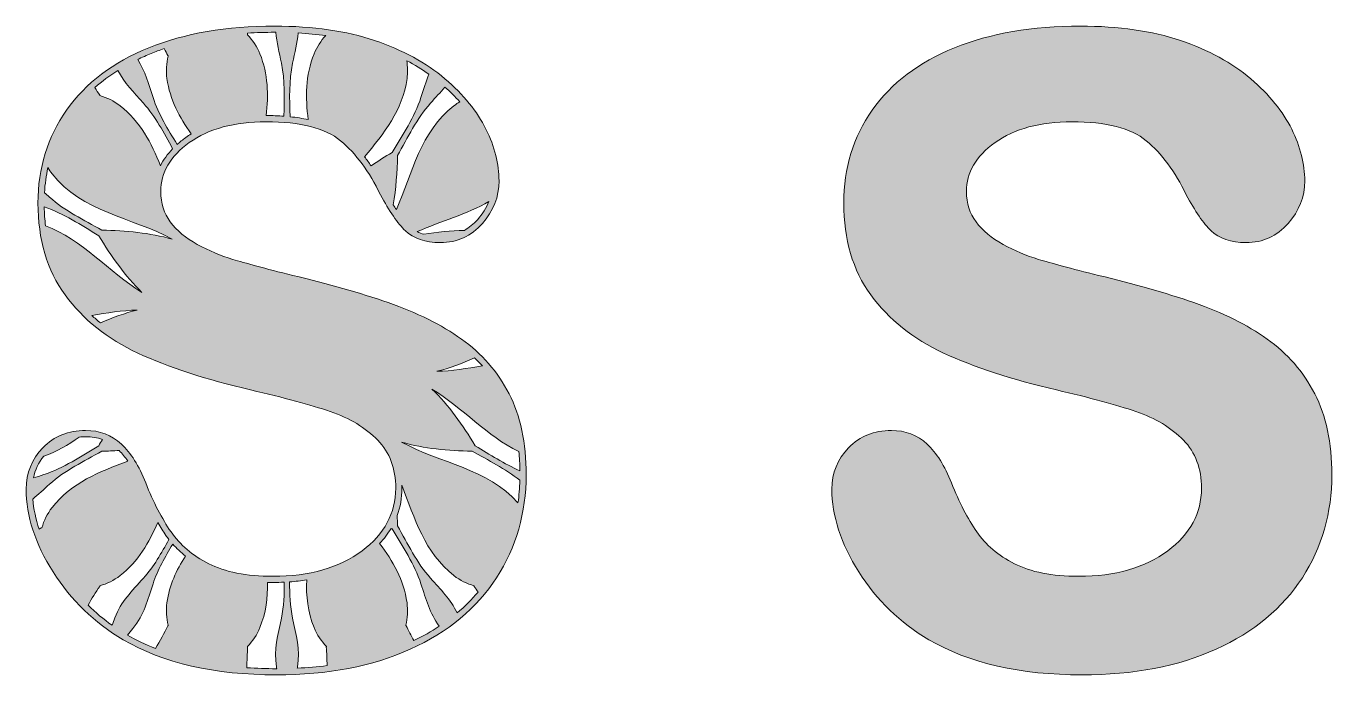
# Model space of a CAD drawing. Extents: x -864 to 2539, y -2536 to -44.
# Drawn here: x 1649 to 2491, y -2019 to -1601 of the extents above; entities that cross this region are included whole.
import ezdxf

# ---------------------------------------------------------------- set-up
doc = ezdxf.new("R2010")
doc.units = 0
doc.header["$MEASUREMENT"] = 0
doc.layers.add('Layer 1', color=7, linetype='Continuous', lineweight=0)

msp = doc.modelspace()

# ---------------------------------------------------------------- hatches: boundary and pattern name
at = {"layer": 'Layer 1', "true_color": 0x04878f, "transparency": 33554687}
h = msp.add_hatch(color=136, dxfattribs=at)
h.dxf.hatch_style = 2
edge = h.paths.add_edge_path()
edge.add_spline(control_points=[(1938.51, -1871.44), (1930.52, -1858.22), (1921.44, -1845.31), (1910.59, -1834.85), (1930.28, -1846.87), (1946.05, -1865.4), (1966.61, -1875.16), (1967.02, -1879.16), (1967.26, -1883.31), (1967.33, -1887.59), (1957.19, -1883.23), (1948.03, -1877.11), (1938.51, -1871.44)], knot_values=[0, 0, 0, 0, 1, 1, 1, 2, 2, 2, 3, 3, 3, 4, 4, 4, 4], degree=3, periodic=0)
edge = h.paths.add_edge_path()
edge.add_spline(control_points=[(1909.7, -1957.02), (1900.68, -1946.92), (1894.91, -1934.84), (1888.35, -1923.12), (1888.3, -1920.95), (1888.23, -1918.77), (1888.14, -1916.6), (1890.17, -1911.06), (1891.21, -1905.16), (1891.21, -1898.91), (1891.21, -1898.25), (1891.19, -1897.61), (1891.17, -1896.97), (1899.44, -1918.32), (1905.8, -1940.59), (1924.77, -1955.31), (1928.7, -1958.37), (1933.12, -1960.55), (1937.69, -1961.87), (1937.75, -1961.99), (1937.8, -1962.11), (1937.88, -1962.23), (1938.67, -1963.45), (1939.49, -1964.7), (1940.32, -1965.99), (1936.25, -1970.76), (1931.73, -1975.23), (1926.77, -1979.39), (1922.66, -1970.59), (1916.25, -1964.36), (1909.7, -1957.02)], knot_values=[0, 0, 0, 0, 1, 1, 1, 2, 2, 2, 3, 3, 3, 4, 4, 4, 5, 5, 5, 6, 6, 6, 7, 7, 7, 8, 8, 8, 9, 9, 9, 10, 10, 10, 10], degree=3, periodic=0)
edge = h.paths.add_edge_path()
edge.add_spline(control_points=[(1720.35, -1783.88), (1712.35, -1785.87), (1704.43, -1788.77), (1696.67, -1792.21), (1694.73, -1790.65), (1692.85, -1789.04), (1691.03, -1787.37), (1700.77, -1785.74), (1710.55, -1784.12), (1720.35, -1783.88)], knot_values=[0, 0, 0, 0, 1, 1, 1, 2, 2, 2, 3, 3, 3, 3], degree=3, periodic=0)
edge = h.paths.add_edge_path()
edge.add_spline(control_points=[(1660.34, -1717.3), (1673.09, -1721.57), (1684.04, -1729.06), (1695.49, -1735.89), (1703.49, -1749.11), (1712.57, -1762.02), (1723.42, -1772.48), (1701.79, -1759.27), (1684.9, -1738.22), (1661.18, -1729.55), (1660.7, -1725.59), (1660.42, -1721.51), (1660.34, -1717.3)], knot_values=[0, 0, 0, 0, 1, 1, 1, 2, 2, 2, 3, 3, 3, 4, 4, 4, 4], degree=3, periodic=0)
edge = h.paths.add_edge_path()
edge.add_spline(control_points=[(1665.36, -1695.9), (1684.64, -1720.73), (1716.85, -1723.96), (1743.01, -1738.16), (1728.59, -1734.03), (1712.93, -1732.64), (1697.55, -1732.32), (1685.83, -1725.76), (1673.75, -1719.99), (1663.65, -1710.96), (1662.58, -1710.01), (1661.54, -1709.07), (1660.51, -1708.13), (1660.84, -1702.6), (1661.57, -1697.21), (1662.71, -1691.99), (1663.5, -1693.33), (1664.38, -1694.64), (1665.36, -1695.9)], knot_values=[0, 0, 0, 0, 1, 1, 1, 2, 2, 2, 3, 3, 3, 4, 4, 4, 5, 5, 5, 6, 6, 6, 6], degree=3, periodic=0)
edge = h.paths.add_edge_path()
edge.add_spline(control_points=[(1943.09, -1819.94), (1933.31, -1821.58), (1923.5, -1823.2), (1913.66, -1823.44), (1921.92, -1821.39), (1930.1, -1818.37), (1938.1, -1814.78), (1939.83, -1816.44), (1941.49, -1818.16), (1943.09, -1819.94)], knot_values=[0, 0, 0, 0, 1, 1, 1, 2, 2, 2, 3, 3, 3, 3], degree=3, periodic=0)
edge = h.paths.add_edge_path()
edge.add_spline(control_points=[(1724.3, -1650.31), (1732.2, -1659.14), (1737.6, -1669.49), (1743.22, -1679.78), (1739.9, -1683.23), (1737.28, -1686.89), (1735.37, -1690.76), (1729.5, -1676.1), (1722.41, -1662.24), (1709.24, -1652.02), (1705.31, -1648.96), (1700.89, -1646.78), (1696.32, -1645.45), (1696.26, -1645.34), (1696.21, -1645.22), (1696.13, -1645.1), (1695.13, -1643.56), (1694.08, -1641.97), (1693.03, -1640.32), (1697.54, -1636.3), (1702.49, -1632.6), (1707.86, -1629.22), (1711.98, -1637.36), (1718.08, -1643.33), (1724.3, -1650.31)], knot_values=[0, 0, 0, 0, 1, 1, 1, 2, 2, 2, 3, 3, 3, 4, 4, 4, 5, 5, 5, 6, 6, 6, 7, 7, 7, 8, 8, 8, 8], degree=3, periodic=0)
edge = h.paths.add_edge_path()
edge.add_spline(control_points=[(1740.12, -1619.69), (1740.17, -1619.83), (1740.27, -1619.88), (1740.35, -1619.99), (1739.19, -1624.63), (1738.87, -1629.56), (1739.55, -1634.52), (1741.44, -1648.25), (1747.62, -1659.6), (1755.27, -1670.17), (1754.04, -1670.93), (1752.83, -1671.72), (1751.67, -1672.55), (1749.66, -1673.98), (1747.82, -1675.47), (1746.11, -1677.01), (1740.16, -1667.27), (1734.16, -1657.65), (1730.54, -1646.7), (1727.64, -1637.91), (1725.53, -1629.72), (1720.65, -1622.16), (1723.47, -1620.8), (1726.37, -1619.51), (1729.36, -1618.3), (1732.12, -1617.19), (1734.93, -1616.15), (1737.82, -1615.17), (1738.61, -1616.71), (1739.38, -1618.23), (1740.12, -1619.69)], knot_values=[0, 0, 0, 0, 1, 1, 1, 2, 2, 2, 3, 3, 3, 4, 4, 4, 5, 5, 5, 6, 6, 6, 7, 7, 7, 8, 8, 8, 9, 9, 9, 10, 10, 10, 10], degree=3, periodic=0)
edge = h.paths.add_edge_path()
edge.add_spline(control_points=[(1813.41, -1624.51), (1815.77, -1635.86), (1815.35, -1647.29), (1815.07, -1658.77), (1811.42, -1658.5), (1807.61, -1658.36), (1803.6, -1658.36), (1805.07, -1644.99), (1804.89, -1631.68), (1799.5, -1618.46), (1797.62, -1613.81), (1794.86, -1609.71), (1791.55, -1606.26), (1791.56, -1606.13), (1791.61, -1606.04), (1791.61, -1605.91), (1791.6, -1605.66), (1791.59, -1605.41), (1791.57, -1605.17), (1797.26, -1604.81), (1803.08, -1604.63), (1809.04, -1604.63), (1809.3, -1604.63), (1809.54, -1604.64), (1809.79, -1604.64), (1810.32, -1611.24), (1811.97, -1617.61), (1813.41, -1624.51)], knot_values=[0, 0, 0, 0, 1, 1, 1, 2, 2, 2, 3, 3, 3, 4, 4, 4, 5, 5, 5, 6, 6, 6, 7, 7, 7, 8, 8, 8, 9, 9, 9, 9], degree=3, periodic=0)
edge = h.paths.add_edge_path()
edge.add_spline(control_points=[(1834.5, -1618.46), (1828.76, -1632.56), (1828.93, -1646.74), (1830.72, -1661.01), (1827.07, -1660.19), (1823.14, -1659.56), (1818.95, -1659.12), (1818.66, -1647.52), (1818.21, -1635.98), (1820.6, -1624.51), (1822, -1617.75), (1823.63, -1611.51), (1824.18, -1605.06), (1830.35, -1605.4), (1836.3, -1605.97), (1842.01, -1606.76), (1838.9, -1610.1), (1836.3, -1614.02), (1834.5, -1618.46)], knot_values=[0, 0, 0, 0, 1, 1, 1, 2, 2, 2, 3, 3, 3, 4, 4, 4, 5, 5, 5, 6, 6, 6, 6], degree=3, periodic=0)
edge = h.paths.add_edge_path()
edge.add_spline(control_points=[(1924.77, -1652.02), (1903.2, -1668.76), (1897.93, -1695.27), (1887.61, -1719.09), (1886.95, -1718.08), (1886.28, -1717.03), (1885.61, -1715.93), (1887.4, -1705.55), (1888.13, -1694.81), (1888.35, -1684.21), (1894.91, -1672.49), (1900.68, -1660.41), (1909.7, -1650.31), (1912.9, -1646.73), (1916.06, -1643.41), (1918.94, -1639.94), (1922.42, -1643.06), (1925.61, -1646.24), (1928.49, -1649.48), (1927.21, -1650.24), (1925.96, -1651.08), (1924.77, -1652.02)], knot_values=[0, 0, 0, 0, 1, 1, 1, 2, 2, 2, 3, 3, 3, 4, 4, 4, 5, 5, 5, 6, 6, 6, 7, 7, 7, 7], degree=3, periodic=0)
edge = h.paths.add_edge_path()
edge.add_spline(control_points=[(1931.49, -1732.47), (1922.72, -1732.79), (1913.92, -1733.52), (1905.36, -1734.95), (1903.81, -1734.51), (1902.38, -1733.95), (1901.06, -1733.28), (1916.43, -1726.56), (1932.97, -1722.02), (1947.3, -1713.88), (1945.67, -1717.94), (1943.27, -1721.78), (1940.09, -1725.38), (1937.46, -1728.36), (1934.6, -1730.71), (1931.49, -1732.47)], knot_values=[0, 0, 0, 0, 1, 1, 1, 2, 2, 2, 3, 3, 3, 4, 4, 4, 5, 5, 5, 5], degree=3, periodic=0)
edge = h.paths.add_edge_path()
edge.add_spline(control_points=[(1908.56, -1631.64), (1906.64, -1636.44), (1905.2, -1641.46), (1903.47, -1646.7), (1899.22, -1659.57), (1891.66, -1670.61), (1884.78, -1682.15), (1880.21, -1684.91), (1875.69, -1687.81), (1871.29, -1690.86), (1869.91, -1688.83), (1868.5, -1686.87), (1867.04, -1685.01), (1879.49, -1669.93), (1891.66, -1654.83), (1894.46, -1634.52), (1894.99, -1630.61), (1894.9, -1626.73), (1894.28, -1622.99), (1899.39, -1625.65), (1904.15, -1628.53), (1908.56, -1631.64)], knot_values=[0, 0, 0, 0, 1, 1, 1, 2, 2, 2, 3, 3, 3, 4, 4, 4, 5, 5, 5, 6, 6, 6, 7, 7, 7, 7], degree=3, periodic=0)
edge = h.paths.add_edge_path()
edge.add_spline(control_points=[(1893.89, -1987.63), (1893.83, -1987.5), (1893.74, -1987.45), (1893.66, -1987.34), (1894.82, -1982.7), (1895.13, -1977.77), (1894.46, -1972.81), (1892.41, -1957.94), (1885.34, -1945.87), (1876.81, -1934.55), (1879.72, -1931.48), (1882.19, -1928.23), (1884.21, -1924.83), (1884.4, -1924.94), (1884.59, -1925.06), (1884.78, -1925.17), (1891.66, -1936.72), (1899.22, -1947.75), (1903.47, -1960.62), (1906.72, -1970.5), (1908.98, -1979.62), (1915.29, -1987.94), (1910.19, -1991.32), (1904.73, -1994.42), (1898.93, -1997.26), (1897.09, -1993.99), (1895.44, -1990.68), (1893.89, -1987.63)], knot_values=[0, 0, 0, 0, 1, 1, 1, 2, 2, 2, 3, 3, 3, 4, 4, 4, 5, 5, 5, 6, 6, 6, 7, 7, 7, 8, 8, 8, 9, 9, 9, 9], degree=3, periodic=0)
edge = h.paths.add_edge_path()
edge.add_spline(control_points=[(1820.6, -1982.82), (1818.97, -1975.02), (1818.67, -1967.18), (1818.73, -1959.32), (1822.5, -1959.03), (1826.17, -1958.61), (1829.71, -1958.01), (1829.28, -1968.34), (1830.33, -1978.63), (1834.5, -1988.86), (1836.39, -1993.52), (1839.15, -1997.61), (1842.46, -2001.06), (1842.45, -2001.19), (1842.39, -2001.29), (1842.39, -2001.42), (1842.6, -2005.16), (1842.85, -2009.23), (1842.85, -2013.35), (1836.63, -2014.15), (1830.22, -2014.71), (1823.62, -2015.03), (1823.67, -2014.74), (1823.73, -2014.45), (1823.78, -2014.16), (1825.64, -2003.04), (1822.84, -1993.58), (1820.6, -1982.82)], knot_values=[0, 0, 0, 0, 1, 1, 1, 2, 2, 2, 3, 3, 3, 4, 4, 4, 5, 5, 5, 6, 6, 6, 7, 7, 7, 8, 8, 8, 9, 9, 9, 9], degree=3, periodic=0)
edge = h.paths.add_edge_path()
edge.add_spline(control_points=[(1791.55, -2001.06), (1794.86, -1997.61), (1797.62, -1993.52), (1799.5, -1988.86), (1803.45, -1979.18), (1804.6, -1969.45), (1804.35, -1959.69), (1805.54, -1959.71), (1806.74, -1959.73), (1807.96, -1959.73), (1810.45, -1959.73), (1812.88, -1959.65), (1815.28, -1959.53), (1815.34, -1967.32), (1815.02, -1975.09), (1813.41, -1982.82), (1811.17, -1993.58), (1808.37, -2003.04), (1810.23, -2014.16), (1810.3, -2014.56), (1810.37, -2014.96), (1810.44, -2015.37), (1810.34, -2015.37), (1810.24, -2015.37), (1810.14, -2015.37), (1803.63, -2015.37), (1797.31, -2015.14), (1791.16, -2014.73), (1791.1, -2010.14), (1791.39, -2005.58), (1791.61, -2001.42), (1791.61, -2001.29), (1791.56, -2001.19), (1791.55, -2001.06)], knot_values=[0, 0, 0, 0, 1, 1, 1, 2, 2, 2, 3, 3, 3, 4, 4, 4, 5, 5, 5, 6, 6, 6, 7, 7, 7, 8, 8, 8, 9, 9, 9, 10, 10, 10, 11, 11, 11, 11], degree=3, periodic=0)
edge = h.paths.add_edge_path()
edge.add_spline(control_points=[(1717.62, -1989.34), (1724.78, -1980.64), (1727.1, -1971.06), (1730.54, -1960.62), (1733.58, -1951.41), (1738.32, -1943.14), (1743.29, -1934.95), (1745.73, -1937.71), (1748.45, -1940.29), (1751.46, -1942.7), (1745.62, -1951.71), (1741.12, -1961.44), (1739.55, -1972.81), (1738.87, -1977.77), (1739.19, -1982.7), (1740.35, -1987.34), (1740.27, -1987.45), (1740.17, -1987.5), (1740.12, -1987.63), (1737.77, -1992.26), (1735.19, -1997.49), (1732.04, -2002.28), (1725.66, -1999.76), (1719.63, -1996.88), (1713.97, -1993.64), (1715.2, -1992.22), (1716.43, -1990.79), (1717.62, -1989.34)], knot_values=[0, 0, 0, 0, 1, 1, 1, 2, 2, 2, 3, 3, 3, 4, 4, 4, 5, 5, 5, 6, 6, 6, 7, 7, 7, 8, 8, 8, 9, 9, 9, 9], degree=3, periodic=0)
edge = h.paths.add_edge_path()
edge.add_spline(control_points=[(1696.13, -1962.23), (1696.21, -1962.11), (1696.26, -1961.99), (1696.32, -1961.87), (1700.89, -1960.55), (1705.31, -1958.37), (1709.24, -1955.31), (1721.1, -1946.1), (1728.03, -1933.95), (1733.58, -1920.91), (1735.31, -1923.9), (1737.07, -1926.72), (1738.86, -1929.32), (1739.49, -1930.22), (1740.14, -1931.1), (1740.81, -1931.96), (1736, -1940.77), (1731.07, -1949.45), (1724.3, -1957.02), (1717, -1965.21), (1709.84, -1972.01), (1705.89, -1982.57), (1705.29, -1984.16), (1704.73, -1985.76), (1704.17, -1987.37), (1698.62, -1983.45), (1693.42, -1979.14), (1688.59, -1974.43), (1690.95, -1970.09), (1693.69, -1965.98), (1696.13, -1962.23)], knot_values=[0, 0, 0, 0, 1, 1, 1, 2, 2, 2, 3, 3, 3, 4, 4, 4, 5, 5, 5, 6, 6, 6, 7, 7, 7, 8, 8, 8, 9, 9, 9, 10, 10, 10, 10], degree=3, periodic=0)
edge = h.paths.add_edge_path()
edge.add_spline(control_points=[(1663.65, -1896.36), (1673.75, -1887.33), (1685.83, -1881.57), (1697.55, -1875), (1701.26, -1874.93), (1704.99, -1874.79), (1708.72, -1874.56), (1710.65, -1876.52), (1712.48, -1878.81), (1714.23, -1881.41), (1695.95, -1888.25), (1677.91, -1895.26), (1665.36, -1911.42), (1662.3, -1915.36), (1660.12, -1919.78), (1658.8, -1924.35), (1658.68, -1924.4), (1658.56, -1924.46), (1658.44, -1924.54), (1658, -1924.82), (1657.55, -1925.12), (1657.1, -1925.41), (1654.89, -1918.81), (1653.49, -1912.29), (1652.93, -1905.88), (1656.53, -1902.92), (1659.95, -1899.66), (1663.65, -1896.36)], knot_values=[0, 0, 0, 0, 1, 1, 1, 2, 2, 2, 3, 3, 3, 4, 4, 4, 5, 5, 5, 6, 6, 6, 7, 7, 7, 8, 8, 8, 9, 9, 9, 9], degree=3, periodic=0)
edge = h.paths.add_edge_path()
edge.add_spline(control_points=[(1682.92, -1865.83), (1684.26, -1865.69), (1685.63, -1865.62), (1687.04, -1865.62), (1691.01, -1865.62), (1694.63, -1866.23), (1697.95, -1867.44), (1697.12, -1868.77), (1696.3, -1870.1), (1695.49, -1871.44), (1683.95, -1878.32), (1672.92, -1885.88), (1660.04, -1890.13), (1657.77, -1890.88), (1655.54, -1891.57), (1653.35, -1892.28), (1654.4, -1887.1), (1656.62, -1882.39), (1660, -1878.19), (1668.32, -1875.32), (1675.8, -1870.92), (1682.92, -1865.83)], knot_values=[0, 0, 0, 0, 1, 1, 1, 2, 2, 2, 3, 3, 3, 4, 4, 4, 5, 5, 5, 6, 6, 6, 7, 7, 7, 7], degree=3, periodic=0)
edge = h.paths.add_edge_path()
edge.add_spline(control_points=[(1966.08, -1908.34), (1946.6, -1886.31), (1916.03, -1882.76), (1891, -1869.17), (1905.42, -1873.29), (1921.08, -1874.69), (1936.46, -1875), (1947.02, -1880.92), (1957.86, -1886.19), (1967.3, -1893.78), (1967.16, -1898.73), (1966.76, -1903.59), (1966.08, -1908.34)], knot_values=[0, 0, 0, 0, 1, 1, 1, 2, 2, 2, 3, 3, 3, 4, 4, 4, 4], degree=3, periodic=0)
edge = h.paths.add_edge_path()
edge.add_spline(control_points=[(1960.33, -1837.95), (1953.01, -1823.77), (1942.68, -1811.89), (1929.61, -1802.63), (1916.68, -1793.44), (1900.77, -1785.53), (1882.33, -1779.11), (1864.04, -1772.75), (1843.31, -1766.84), (1820.76, -1761.56), (1802.82, -1757.03), (1789.79, -1753.54), (1781.99, -1751.18), (1774.32, -1748.87), (1766.62, -1745.61), (1759.12, -1741.5), (1751.74, -1737.46), (1745.89, -1732.58), (1741.71, -1727), (1737.61, -1721.55), (1735.54, -1714.96), (1735.54, -1707.41), (1735.54, -1695.03), (1741.57, -1684.69), (1753.98, -1675.8), (1766.45, -1666.88), (1783.12, -1662.36), (1803.57, -1662.36), (1825.6, -1662.36), (1841.74, -1666.48), (1851.54, -1674.62), (1861.48, -1682.87), (1870.15, -1694.57), (1877.31, -1709.45), (1883.04, -1720.16), (1888.46, -1728.01), (1893.43, -1732.79), (1898.61, -1737.79), (1906.22, -1740.33), (1916.02, -1740.33), (1926.79, -1740.33), (1935.9, -1736.19), (1943.09, -1728.02), (1950.23, -1719.93), (1953.85, -1710.7), (1953.85, -1700.57), (1953.85, -1689.74), (1951.03, -1678.49), (1945.44, -1667.13), (1939.86, -1655.81), (1930.96, -1644.88), (1918.96, -1634.62), (1906.97, -1624.39), (1891.7, -1616.07), (1873.56, -1609.9), (1855.48, -1603.75), (1833.77, -1600.63), (1809.04, -1600.63), (1778.11, -1600.63), (1750.79, -1605.33), (1727.86, -1614.59), (1704.81, -1623.91), (1686.94, -1637.44), (1674.73, -1654.83), (1662.51, -1672.24), (1656.3, -1692.42), (1656.3, -1714.8), (1656.3, -1738.29), (1662.19, -1758.24), (1673.79, -1774.11), (1685.33, -1789.91), (1701.15, -1802.55), (1720.79, -1811.68), (1740.27, -1820.73), (1764.73, -1828.74), (1793.55, -1835.48), (1814.92, -1840.37), (1832.2, -1845.04), (1844.93, -1849.38), (1857.42, -1853.63), (1867.73, -1859.86), (1875.59, -1867.9), (1883.29, -1875.77), (1887.21, -1886.21), (1887.21, -1898.91), (1887.21, -1914.95), (1879.88, -1928.54), (1865.44, -1939.31), (1850.81, -1950.21), (1831.48, -1955.73), (1807.96, -1955.73), (1790.84, -1955.73), (1776.89, -1953), (1766.47, -1947.61), (1756.04, -1942.23), (1747.86, -1935.31), (1742.16, -1927.05), (1736.33, -1918.64), (1730.84, -1908), (1725.82, -1895.45), (1721.54, -1884.46), (1716.26, -1876.02), (1710.14, -1870.36), (1703.85, -1864.56), (1696.07, -1861.62), (1687.04, -1861.62), (1675.95, -1861.62), (1666.68, -1865.37), (1659.48, -1872.76), (1652.29, -1880.14), (1648.65, -1889.12), (1648.65, -1899.46), (1648.65, -1916.73), (1654.51, -1934.72), (1666.05, -1952.92), (1677.56, -1971.07), (1692.76, -1985.79), (1711.2, -1996.67), (1737.09, -2011.73), (1770.39, -2019.37), (1810.14, -2019.37), (1843.29, -2019.37), (1872.38, -2013.79), (1896.59, -2002.78), (1920.92, -1991.73), (1939.66, -1976.2), (1952.3, -1956.63), (1964.95, -1937.06), (1971.35, -1914.69), (1971.35, -1890.16), (1971.35, -1869.69), (1967.65, -1852.12), (1960.33, -1837.95)], knot_values=[0, 0, 0, 0, 1, 1, 1, 2, 2, 2, 3, 3, 3, 4, 4, 4, 5, 5, 5, 6, 6, 6, 7, 7, 7, 8, 8, 8, 9, 9, 9, 10, 10, 10, 11, 11, 11, 12, 12, 12, 13, 13, 13, 14, 14, 14, 15, 15, 15, 16, 16, 16, 17, 17, 17, 18, 18, 18, 19, 19, 19, 20, 20, 20, 21, 21, 21, 22, 22, 22, 23, 23, 23, 24, 24, 24, 25, 25, 25, 26, 26, 26, 27, 27, 27, 28, 28, 28, 29, 29, 29, 30, 30, 30, 31, 31, 31, 32, 32, 32, 33, 33, 33, 34, 34, 34, 35, 35, 35, 36, 36, 36, 37, 37, 37, 38, 38, 38, 39, 39, 39, 40, 40, 40, 41, 41, 41, 42, 42, 42, 43, 43, 43, 44, 44, 44, 44], degree=3, periodic=0)
at = {"layer": 'Layer 1', "true_color": 0x005978, "transparency": 33554687}
h = msp.add_hatch(color=146, dxfattribs=at)
h.dxf.hatch_style = 2
edge = h.paths.add_edge_path()
edge.add_spline(control_points=[(2480.33, -1837.95), (2473, -1823.77), (2462.68, -1811.89), (2449.61, -1802.63), (2436.68, -1793.44), (2420.77, -1785.53), (2402.33, -1779.11), (2384.04, -1772.75), (2363.31, -1766.84), (2340.75, -1761.56), (2322.82, -1757.03), (2309.79, -1753.54), (2302, -1751.18), (2294.32, -1748.87), (2286.62, -1745.61), (2279.12, -1741.5), (2271.75, -1737.46), (2265.89, -1732.58), (2261.71, -1727), (2257.61, -1721.55), (2255.54, -1714.96), (2255.54, -1707.41), (2255.54, -1695.03), (2261.57, -1684.69), (2273.98, -1675.8), (2286.45, -1666.88), (2303.12, -1662.36), (2323.57, -1662.36), (2345.6, -1662.36), (2361.75, -1666.48), (2371.54, -1674.62), (2381.48, -1682.87), (2390.15, -1694.57), (2397.31, -1709.45), (2403.04, -1720.16), (2408.46, -1728.01), (2413.43, -1732.79), (2418.61, -1737.79), (2426.22, -1740.33), (2436.02, -1740.33), (2446.79, -1740.33), (2455.9, -1736.19), (2463.09, -1728.02), (2470.23, -1719.93), (2473.85, -1710.7), (2473.85, -1700.57), (2473.85, -1689.74), (2471.02, -1678.49), (2465.44, -1667.13), (2459.86, -1655.81), (2450.96, -1644.88), (2438.96, -1634.62), (2426.97, -1624.39), (2411.7, -1616.07), (2393.56, -1609.9), (2375.48, -1603.75), (2353.77, -1600.63), (2329.04, -1600.63), (2298.11, -1600.63), (2270.79, -1605.33), (2247.86, -1614.59), (2224.81, -1623.91), (2206.94, -1637.44), (2194.73, -1654.83), (2182.5, -1672.24), (2176.3, -1692.42), (2176.3, -1714.8), (2176.3, -1738.29), (2182.19, -1758.24), (2193.79, -1774.11), (2205.33, -1789.91), (2221.15, -1802.55), (2240.79, -1811.68), (2260.27, -1820.73), (2284.73, -1828.74), (2313.55, -1835.48), (2334.92, -1840.37), (2352.2, -1845.04), (2364.93, -1849.38), (2377.42, -1853.63), (2387.73, -1859.86), (2395.59, -1867.9), (2403.29, -1875.77), (2407.21, -1886.21), (2407.21, -1898.91), (2407.21, -1914.95), (2399.88, -1928.54), (2385.44, -1939.31), (2370.81, -1950.21), (2351.48, -1955.73), (2327.96, -1955.73), (2310.84, -1955.73), (2296.89, -1953), (2286.47, -1947.61), (2276.04, -1942.23), (2267.86, -1935.31), (2262.16, -1927.05), (2256.33, -1918.64), (2250.84, -1908), (2245.82, -1895.45), (2241.54, -1884.46), (2236.25, -1876.02), (2230.14, -1870.36), (2223.85, -1864.56), (2216.07, -1861.62), (2207.04, -1861.62), (2195.95, -1861.62), (2186.68, -1865.37), (2179.48, -1872.76), (2172.29, -1880.14), (2168.65, -1889.12), (2168.65, -1899.46), (2168.65, -1916.73), (2174.5, -1934.72), (2186.05, -1952.92), (2197.56, -1971.07), (2212.75, -1985.79), (2231.2, -1996.67), (2257.09, -2011.73), (2290.39, -2019.37), (2330.14, -2019.37), (2363.29, -2019.37), (2392.38, -2013.79), (2416.59, -2002.78), (2440.92, -1991.73), (2459.66, -1976.2), (2472.3, -1956.63), (2484.95, -1937.06), (2491.35, -1914.69), (2491.35, -1890.16), (2491.35, -1869.69), (2487.65, -1852.12), (2480.33, -1837.95)], knot_values=[0, 0, 0, 0, 1, 1, 1, 2, 2, 2, 3, 3, 3, 4, 4, 4, 5, 5, 5, 6, 6, 6, 7, 7, 7, 8, 8, 8, 9, 9, 9, 10, 10, 10, 11, 11, 11, 12, 12, 12, 13, 13, 13, 14, 14, 14, 15, 15, 15, 16, 16, 16, 17, 17, 17, 18, 18, 18, 19, 19, 19, 20, 20, 20, 21, 21, 21, 22, 22, 22, 23, 23, 23, 24, 24, 24, 25, 25, 25, 26, 26, 26, 27, 27, 27, 28, 28, 28, 29, 29, 29, 30, 30, 30, 31, 31, 31, 32, 32, 32, 33, 33, 33, 34, 34, 34, 35, 35, 35, 36, 36, 36, 37, 37, 37, 38, 38, 38, 39, 39, 39, 40, 40, 40, 41, 41, 41, 42, 42, 42, 43, 43, 43, 44, 44, 44, 44], degree=3, periodic=0)

# ---------------------------------------------------------------- linework, layer by layer
at = {"layer": 'Layer 1'}
for points, knots in [([(1960.33, -1837.95), (1953.01, -1823.77), (1942.68, -1811.89), (1929.61, -1802.63), (1916.68, -1793.44), (1900.77, -1785.53), (1882.33, -1779.11), (1864.04, -1772.75), (1843.31, -1766.84), (1820.76, -1761.56), (1802.82, -1757.03), (1789.79, -1753.54), (1781.99, -1751.18), (1774.32, -1748.87), (1766.62, -1745.61), (1759.12, -1741.5), (1751.74, -1737.46), (1745.89, -1732.58), (1741.71, -1727), (1737.61, -1721.55), (1735.54, -1714.96), (1735.54, -1707.41), (1735.54, -1695.03), (1741.57, -1684.69), (1753.98, -1675.8), (1766.45, -1666.88), (1783.12, -1662.36), (1803.57, -1662.36), (1825.6, -1662.36), (1841.74, -1666.48), (1851.54, -1674.62), (1861.48, -1682.87), (1870.15, -1694.57), (1877.31, -1709.45), (1883.04, -1720.16), (1888.46, -1728.01), (1893.43, -1732.79), (1898.61, -1737.79), (1906.22, -1740.33), (1916.02, -1740.33), (1926.79, -1740.33), (1935.9, -1736.19), (1943.09, -1728.02), (1950.23, -1719.93), (1953.85, -1710.7), (1953.85, -1700.57), (1953.85, -1689.74), (1951.03, -1678.49), (1945.44, -1667.13), (1939.86, -1655.81), (1930.96, -1644.88), (1918.96, -1634.62), (1906.97, -1624.39), (1891.7, -1616.07), (1873.56, -1609.9), (1855.48, -1603.75), (1833.77, -1600.63), (1809.04, -1600.63), (1778.11, -1600.63), (1750.79, -1605.33), (1727.86, -1614.59), (1704.81, -1623.91), (1686.94, -1637.44), (1674.73, -1654.83), (1662.51, -1672.24), (1656.3, -1692.42), (1656.3, -1714.8), (1656.3, -1738.29), (1662.19, -1758.24), (1673.79, -1774.11), (1685.33, -1789.91), (1701.15, -1802.55), (1720.79, -1811.68), (1740.27, -1820.73), (1764.73, -1828.74), (1793.55, -1835.48), (1814.92, -1840.37), (1832.2, -1845.04), (1844.93, -1849.38), (1857.42, -1853.63), (1867.73, -1859.86), (1875.59, -1867.9), (1883.29, -1875.77), (1887.21, -1886.21), (1887.21, -1898.91), (1887.21, -1914.95), (1879.88, -1928.54), (1865.44, -1939.31), (1850.81, -1950.21), (1831.48, -1955.73), (1807.96, -1955.73), (1790.84, -1955.73), (1776.89, -1953), (1766.47, -1947.61), (1756.04, -1942.23), (1747.86, -1935.31), (1742.16, -1927.05), (1736.33, -1918.64), (1730.84, -1908), (1725.82, -1895.45), (1721.54, -1884.46), (1716.26, -1876.02), (1710.14, -1870.36), (1703.85, -1864.56), (1696.07, -1861.62), (1687.04, -1861.62), (1675.95, -1861.62), (1666.68, -1865.37), (1659.48, -1872.76), (1652.29, -1880.14), (1648.65, -1889.12), (1648.65, -1899.46), (1648.65, -1916.73), (1654.51, -1934.72), (1666.05, -1952.92), (1677.56, -1971.07), (1692.76, -1985.79), (1711.2, -1996.67), (1737.09, -2011.73), (1770.39, -2019.37), (1810.14, -2019.37), (1843.29, -2019.37), (1872.38, -2013.79), (1896.59, -2002.78), (1920.92, -1991.73), (1939.66, -1976.2), (1952.3, -1956.63), (1964.95, -1937.06), (1971.35, -1914.69), (1971.35, -1890.16), (1971.35, -1869.69), (1967.65, -1852.12), (1960.33, -1837.95)], [0, 0, 0, 0, 1, 1, 1, 2, 2, 2, 3, 3, 3, 4, 4, 4, 5, 5, 5, 6, 6, 6, 7, 7, 7, 8, 8, 8, 9, 9, 9, 10, 10, 10, 11, 11, 11, 12, 12, 12, 13, 13, 13, 14, 14, 14, 15, 15, 15, 16, 16, 16, 17, 17, 17, 18, 18, 18, 19, 19, 19, 20, 20, 20, 21, 21, 21, 22, 22, 22, 23, 23, 23, 24, 24, 24, 25, 25, 25, 26, 26, 26, 27, 27, 27, 28, 28, 28, 29, 29, 29, 30, 30, 30, 31, 31, 31, 32, 32, 32, 33, 33, 33, 34, 34, 34, 35, 35, 35, 36, 36, 36, 37, 37, 37, 38, 38, 38, 39, 39, 39, 40, 40, 40, 41, 41, 41, 42, 42, 42, 43, 43, 43, 44, 44, 44, 44]), ([(2480.33, -1837.95), (2473, -1823.77), (2462.68, -1811.89), (2449.61, -1802.63), (2436.68, -1793.44), (2420.77, -1785.53), (2402.33, -1779.11), (2384.04, -1772.75), (2363.31, -1766.84), (2340.75, -1761.56), (2322.82, -1757.03), (2309.79, -1753.54), (2302, -1751.18), (2294.32, -1748.87), (2286.62, -1745.61), (2279.12, -1741.5), (2271.75, -1737.46), (2265.89, -1732.58), (2261.71, -1727), (2257.61, -1721.55), (2255.54, -1714.96), (2255.54, -1707.41), (2255.54, -1695.03), (2261.57, -1684.69), (2273.98, -1675.8), (2286.45, -1666.88), (2303.12, -1662.36), (2323.57, -1662.36), (2345.6, -1662.36), (2361.75, -1666.48), (2371.54, -1674.62), (2381.48, -1682.87), (2390.15, -1694.57), (2397.31, -1709.45), (2403.04, -1720.16), (2408.46, -1728.01), (2413.43, -1732.79), (2418.61, -1737.79), (2426.22, -1740.33), (2436.02, -1740.33), (2446.79, -1740.33), (2455.9, -1736.19), (2463.09, -1728.02), (2470.23, -1719.93), (2473.85, -1710.7), (2473.85, -1700.57), (2473.85, -1689.74), (2471.02, -1678.49), (2465.44, -1667.13), (2459.86, -1655.81), (2450.96, -1644.88), (2438.96, -1634.62), (2426.97, -1624.39), (2411.7, -1616.07), (2393.56, -1609.9), (2375.48, -1603.75), (2353.77, -1600.63), (2329.04, -1600.63), (2298.11, -1600.63), (2270.79, -1605.33), (2247.86, -1614.59), (2224.81, -1623.91), (2206.94, -1637.44), (2194.73, -1654.83), (2182.5, -1672.24), (2176.3, -1692.42), (2176.3, -1714.8), (2176.3, -1738.29), (2182.19, -1758.24), (2193.79, -1774.11), (2205.33, -1789.91), (2221.15, -1802.55), (2240.79, -1811.68), (2260.27, -1820.73), (2284.73, -1828.74), (2313.55, -1835.48), (2334.92, -1840.37), (2352.2, -1845.04), (2364.93, -1849.38), (2377.42, -1853.63), (2387.73, -1859.86), (2395.59, -1867.9), (2403.29, -1875.77), (2407.21, -1886.21), (2407.21, -1898.91), (2407.21, -1914.95), (2399.88, -1928.54), (2385.44, -1939.31), (2370.81, -1950.21), (2351.48, -1955.73), (2327.96, -1955.73), (2310.84, -1955.73), (2296.89, -1953), (2286.47, -1947.61), (2276.04, -1942.23), (2267.86, -1935.31), (2262.16, -1927.05), (2256.33, -1918.64), (2250.84, -1908), (2245.82, -1895.45), (2241.54, -1884.46), (2236.25, -1876.02), (2230.14, -1870.36), (2223.85, -1864.56), (2216.07, -1861.62), (2207.04, -1861.62), (2195.95, -1861.62), (2186.68, -1865.37), (2179.48, -1872.76), (2172.29, -1880.14), (2168.65, -1889.12), (2168.65, -1899.46), (2168.65, -1916.73), (2174.5, -1934.72), (2186.05, -1952.92), (2197.56, -1971.07), (2212.75, -1985.79), (2231.2, -1996.67), (2257.09, -2011.73), (2290.39, -2019.37), (2330.14, -2019.37), (2363.29, -2019.37), (2392.38, -2013.79), (2416.59, -2002.78), (2440.92, -1991.73), (2459.66, -1976.2), (2472.3, -1956.63), (2484.95, -1937.06), (2491.35, -1914.69), (2491.35, -1890.16), (2491.35, -1869.69), (2487.65, -1852.12), (2480.33, -1837.95)], [0, 0, 0, 0, 1, 1, 1, 2, 2, 2, 3, 3, 3, 4, 4, 4, 5, 5, 5, 6, 6, 6, 7, 7, 7, 8, 8, 8, 9, 9, 9, 10, 10, 10, 11, 11, 11, 12, 12, 12, 13, 13, 13, 14, 14, 14, 15, 15, 15, 16, 16, 16, 17, 17, 17, 18, 18, 18, 19, 19, 19, 20, 20, 20, 21, 21, 21, 22, 22, 22, 23, 23, 23, 24, 24, 24, 25, 25, 25, 26, 26, 26, 27, 27, 27, 28, 28, 28, 29, 29, 29, 30, 30, 30, 31, 31, 31, 32, 32, 32, 33, 33, 33, 34, 34, 34, 35, 35, 35, 36, 36, 36, 37, 37, 37, 38, 38, 38, 39, 39, 39, 40, 40, 40, 41, 41, 41, 42, 42, 42, 43, 43, 43, 44, 44, 44, 44]), ([(1813.41, -1624.51), (1815.77, -1635.86), (1815.35, -1647.29), (1815.07, -1658.77), (1811.42, -1658.5), (1807.61, -1658.36), (1803.6, -1658.36), (1805.07, -1644.99), (1804.89, -1631.68), (1799.5, -1618.46), (1797.62, -1613.81), (1794.86, -1609.71), (1791.55, -1606.26), (1791.56, -1606.13), (1791.61, -1606.04), (1791.61, -1605.91), (1791.6, -1605.66), (1791.59, -1605.41), (1791.57, -1605.17), (1797.26, -1604.81), (1803.08, -1604.63), (1809.04, -1604.63), (1809.3, -1604.63), (1809.54, -1604.64), (1809.79, -1604.64), (1810.32, -1611.24), (1811.97, -1617.61), (1813.41, -1624.51)], [0, 0, 0, 0, 1, 1, 1, 2, 2, 2, 3, 3, 3, 4, 4, 4, 5, 5, 5, 6, 6, 6, 7, 7, 7, 8, 8, 8, 9, 9, 9, 9]), ([(1834.5, -1618.46), (1828.76, -1632.56), (1828.93, -1646.74), (1830.72, -1661.01), (1827.07, -1660.19), (1823.14, -1659.56), (1818.95, -1659.12), (1818.66, -1647.52), (1818.21, -1635.98), (1820.6, -1624.51), (1822, -1617.75), (1823.63, -1611.51), (1824.18, -1605.06), (1830.35, -1605.4), (1836.3, -1605.97), (1842.01, -1606.76), (1838.9, -1610.1), (1836.3, -1614.02), (1834.5, -1618.46)], [0, 0, 0, 0, 1, 1, 1, 2, 2, 2, 3, 3, 3, 4, 4, 4, 5, 5, 5, 6, 6, 6, 6]), ([(1740.12, -1619.69), (1740.17, -1619.83), (1740.27, -1619.88), (1740.35, -1619.99), (1739.19, -1624.63), (1738.87, -1629.56), (1739.55, -1634.52), (1741.44, -1648.25), (1747.62, -1659.6), (1755.27, -1670.17), (1754.04, -1670.93), (1752.83, -1671.72), (1751.67, -1672.55), (1749.66, -1673.98), (1747.82, -1675.47), (1746.11, -1677.01), (1740.16, -1667.27), (1734.16, -1657.65), (1730.54, -1646.7), (1727.64, -1637.91), (1725.53, -1629.72), (1720.65, -1622.16), (1723.47, -1620.8), (1726.37, -1619.51), (1729.36, -1618.3), (1732.12, -1617.19), (1734.93, -1616.15), (1737.82, -1615.17), (1738.61, -1616.71), (1739.38, -1618.23), (1740.12, -1619.69)], [0, 0, 0, 0, 1, 1, 1, 2, 2, 2, 3, 3, 3, 4, 4, 4, 5, 5, 5, 6, 6, 6, 7, 7, 7, 8, 8, 8, 9, 9, 9, 10, 10, 10, 10]), ([(1908.56, -1631.64), (1906.64, -1636.44), (1905.2, -1641.46), (1903.47, -1646.7), (1899.22, -1659.57), (1891.66, -1670.61), (1884.78, -1682.15), (1880.21, -1684.91), (1875.69, -1687.81), (1871.29, -1690.86), (1869.91, -1688.83), (1868.5, -1686.87), (1867.04, -1685.01), (1879.49, -1669.93), (1891.66, -1654.83), (1894.46, -1634.52), (1894.99, -1630.61), (1894.9, -1626.73), (1894.28, -1622.99), (1899.39, -1625.65), (1904.15, -1628.53), (1908.56, -1631.64)], [0, 0, 0, 0, 1, 1, 1, 2, 2, 2, 3, 3, 3, 4, 4, 4, 5, 5, 5, 6, 6, 6, 7, 7, 7, 7]), ([(1724.3, -1650.31), (1732.2, -1659.14), (1737.6, -1669.49), (1743.22, -1679.78), (1739.9, -1683.23), (1737.28, -1686.89), (1735.37, -1690.76), (1729.5, -1676.1), (1722.41, -1662.24), (1709.24, -1652.02), (1705.31, -1648.96), (1700.89, -1646.78), (1696.32, -1645.45), (1696.26, -1645.34), (1696.21, -1645.22), (1696.13, -1645.1), (1695.13, -1643.56), (1694.08, -1641.97), (1693.03, -1640.32), (1697.54, -1636.3), (1702.49, -1632.6), (1707.86, -1629.22), (1711.98, -1637.36), (1718.08, -1643.33), (1724.3, -1650.31)], [0, 0, 0, 0, 1, 1, 1, 2, 2, 2, 3, 3, 3, 4, 4, 4, 5, 5, 5, 6, 6, 6, 7, 7, 7, 8, 8, 8, 8]), ([(1924.77, -1652.02), (1903.2, -1668.76), (1897.93, -1695.27), (1887.61, -1719.09), (1886.95, -1718.08), (1886.28, -1717.03), (1885.61, -1715.93), (1887.4, -1705.55), (1888.13, -1694.81), (1888.35, -1684.21), (1894.91, -1672.49), (1900.68, -1660.41), (1909.7, -1650.31), (1912.9, -1646.73), (1916.06, -1643.41), (1918.94, -1639.94), (1922.42, -1643.06), (1925.61, -1646.24), (1928.49, -1649.48), (1927.21, -1650.24), (1925.96, -1651.08), (1924.77, -1652.02)], [0, 0, 0, 0, 1, 1, 1, 2, 2, 2, 3, 3, 3, 4, 4, 4, 5, 5, 5, 6, 6, 6, 7, 7, 7, 7]), ([(1665.36, -1695.9), (1684.64, -1720.73), (1716.85, -1723.96), (1743.01, -1738.16), (1728.59, -1734.03), (1712.93, -1732.64), (1697.55, -1732.32), (1685.83, -1725.76), (1673.75, -1719.99), (1663.65, -1710.96), (1662.58, -1710.01), (1661.54, -1709.07), (1660.51, -1708.13), (1660.84, -1702.6), (1661.57, -1697.21), (1662.71, -1691.99), (1663.5, -1693.33), (1664.38, -1694.64), (1665.36, -1695.9)], [0, 0, 0, 0, 1, 1, 1, 2, 2, 2, 3, 3, 3, 4, 4, 4, 5, 5, 5, 6, 6, 6, 6]), ([(1660.34, -1717.3), (1673.09, -1721.57), (1684.04, -1729.06), (1695.49, -1735.89), (1703.49, -1749.11), (1712.57, -1762.02), (1723.42, -1772.48), (1701.79, -1759.27), (1684.9, -1738.22), (1661.18, -1729.55), (1660.7, -1725.59), (1660.42, -1721.51), (1660.34, -1717.3)], [0, 0, 0, 0, 1, 1, 1, 2, 2, 2, 3, 3, 3, 4, 4, 4, 4]), ([(1931.49, -1732.47), (1922.72, -1732.79), (1913.92, -1733.52), (1905.36, -1734.95), (1903.81, -1734.51), (1902.38, -1733.95), (1901.06, -1733.28), (1916.43, -1726.56), (1932.97, -1722.02), (1947.3, -1713.88), (1945.67, -1717.94), (1943.27, -1721.78), (1940.09, -1725.38), (1937.46, -1728.36), (1934.6, -1730.71), (1931.49, -1732.47)], [0, 0, 0, 0, 1, 1, 1, 2, 2, 2, 3, 3, 3, 4, 4, 4, 5, 5, 5, 5]), ([(1720.35, -1783.88), (1712.35, -1785.87), (1704.43, -1788.77), (1696.67, -1792.21), (1694.73, -1790.65), (1692.85, -1789.04), (1691.03, -1787.37), (1700.77, -1785.74), (1710.55, -1784.12), (1720.35, -1783.88)], [0, 0, 0, 0, 1, 1, 1, 2, 2, 2, 3, 3, 3, 3]), ([(1943.09, -1819.94), (1933.31, -1821.58), (1923.5, -1823.2), (1913.66, -1823.44), (1921.92, -1821.39), (1930.1, -1818.37), (1938.1, -1814.78), (1939.83, -1816.44), (1941.49, -1818.16), (1943.09, -1819.94)], [0, 0, 0, 0, 1, 1, 1, 2, 2, 2, 3, 3, 3, 3]), ([(1938.51, -1871.44), (1930.52, -1858.22), (1921.44, -1845.31), (1910.59, -1834.85), (1930.28, -1846.87), (1946.05, -1865.4), (1966.61, -1875.16), (1967.02, -1879.16), (1967.26, -1883.31), (1967.33, -1887.59), (1957.19, -1883.23), (1948.03, -1877.11), (1938.51, -1871.44)], [0, 0, 0, 0, 1, 1, 1, 2, 2, 2, 3, 3, 3, 4, 4, 4, 4]), ([(1682.92, -1865.83), (1684.26, -1865.69), (1685.63, -1865.62), (1687.04, -1865.62), (1691.01, -1865.62), (1694.63, -1866.23), (1697.95, -1867.44), (1697.12, -1868.77), (1696.3, -1870.1), (1695.49, -1871.44), (1683.95, -1878.32), (1672.92, -1885.88), (1660.04, -1890.13), (1657.77, -1890.88), (1655.54, -1891.57), (1653.35, -1892.28), (1654.4, -1887.1), (1656.62, -1882.39), (1660, -1878.19), (1668.32, -1875.32), (1675.8, -1870.92), (1682.92, -1865.83)], [0, 0, 0, 0, 1, 1, 1, 2, 2, 2, 3, 3, 3, 4, 4, 4, 5, 5, 5, 6, 6, 6, 7, 7, 7, 7]), ([(1966.08, -1908.34), (1946.6, -1886.31), (1916.03, -1882.76), (1891, -1869.17), (1905.42, -1873.29), (1921.08, -1874.69), (1936.46, -1875), (1947.02, -1880.92), (1957.86, -1886.19), (1967.3, -1893.78), (1967.16, -1898.73), (1966.76, -1903.59), (1966.08, -1908.34)], [0, 0, 0, 0, 1, 1, 1, 2, 2, 2, 3, 3, 3, 4, 4, 4, 4]), ([(1663.65, -1896.36), (1673.75, -1887.33), (1685.83, -1881.57), (1697.55, -1875), (1701.26, -1874.93), (1704.99, -1874.79), (1708.72, -1874.56), (1710.65, -1876.52), (1712.48, -1878.81), (1714.23, -1881.41), (1695.95, -1888.25), (1677.91, -1895.26), (1665.36, -1911.42), (1662.3, -1915.36), (1660.12, -1919.78), (1658.8, -1924.35), (1658.68, -1924.4), (1658.56, -1924.46), (1658.44, -1924.54), (1658, -1924.82), (1657.55, -1925.12), (1657.1, -1925.41), (1654.89, -1918.81), (1653.49, -1912.29), (1652.93, -1905.88), (1656.53, -1902.92), (1659.95, -1899.66), (1663.65, -1896.36)], [0, 0, 0, 0, 1, 1, 1, 2, 2, 2, 3, 3, 3, 4, 4, 4, 5, 5, 5, 6, 6, 6, 7, 7, 7, 8, 8, 8, 9, 9, 9, 9]), ([(1909.7, -1957.02), (1900.68, -1946.92), (1894.91, -1934.84), (1888.35, -1923.12), (1888.3, -1920.95), (1888.23, -1918.77), (1888.14, -1916.6), (1890.17, -1911.06), (1891.21, -1905.16), (1891.21, -1898.91), (1891.21, -1898.25), (1891.19, -1897.61), (1891.17, -1896.97), (1899.44, -1918.32), (1905.8, -1940.59), (1924.77, -1955.31), (1928.7, -1958.37), (1933.12, -1960.55), (1937.69, -1961.87), (1937.75, -1961.99), (1937.8, -1962.11), (1937.88, -1962.23), (1938.67, -1963.45), (1939.49, -1964.7), (1940.32, -1965.99), (1936.25, -1970.76), (1931.73, -1975.23), (1926.77, -1979.39), (1922.66, -1970.59), (1916.25, -1964.36), (1909.7, -1957.02)], [0, 0, 0, 0, 1, 1, 1, 2, 2, 2, 3, 3, 3, 4, 4, 4, 5, 5, 5, 6, 6, 6, 7, 7, 7, 8, 8, 8, 9, 9, 9, 10, 10, 10, 10]), ([(1696.13, -1962.23), (1696.21, -1962.11), (1696.26, -1961.99), (1696.32, -1961.87), (1700.89, -1960.55), (1705.31, -1958.37), (1709.24, -1955.31), (1721.1, -1946.1), (1728.03, -1933.95), (1733.58, -1920.91), (1735.31, -1923.9), (1737.07, -1926.72), (1738.86, -1929.32), (1739.49, -1930.22), (1740.14, -1931.1), (1740.81, -1931.96), (1736, -1940.77), (1731.07, -1949.45), (1724.3, -1957.02), (1717, -1965.21), (1709.84, -1972.01), (1705.89, -1982.57), (1705.29, -1984.16), (1704.73, -1985.76), (1704.17, -1987.37), (1698.62, -1983.45), (1693.42, -1979.14), (1688.59, -1974.43), (1690.95, -1970.09), (1693.69, -1965.98), (1696.13, -1962.23)], [0, 0, 0, 0, 1, 1, 1, 2, 2, 2, 3, 3, 3, 4, 4, 4, 5, 5, 5, 6, 6, 6, 7, 7, 7, 8, 8, 8, 9, 9, 9, 10, 10, 10, 10]), ([(1893.89, -1987.63), (1893.83, -1987.5), (1893.74, -1987.45), (1893.66, -1987.34), (1894.82, -1982.7), (1895.13, -1977.77), (1894.46, -1972.81), (1892.41, -1957.94), (1885.34, -1945.87), (1876.81, -1934.55), (1879.72, -1931.48), (1882.19, -1928.23), (1884.21, -1924.83), (1884.4, -1924.94), (1884.59, -1925.06), (1884.78, -1925.17), (1891.66, -1936.72), (1899.22, -1947.75), (1903.47, -1960.62), (1906.72, -1970.5), (1908.98, -1979.62), (1915.29, -1987.94), (1910.19, -1991.32), (1904.73, -1994.42), (1898.93, -1997.26), (1897.09, -1993.99), (1895.44, -1990.68), (1893.89, -1987.63)], [0, 0, 0, 0, 1, 1, 1, 2, 2, 2, 3, 3, 3, 4, 4, 4, 5, 5, 5, 6, 6, 6, 7, 7, 7, 8, 8, 8, 9, 9, 9, 9]), ([(1717.62, -1989.34), (1724.78, -1980.64), (1727.1, -1971.06), (1730.54, -1960.62), (1733.58, -1951.41), (1738.32, -1943.14), (1743.29, -1934.95), (1745.73, -1937.71), (1748.45, -1940.29), (1751.46, -1942.7), (1745.62, -1951.71), (1741.12, -1961.44), (1739.55, -1972.81), (1738.87, -1977.77), (1739.19, -1982.7), (1740.35, -1987.34), (1740.27, -1987.45), (1740.17, -1987.5), (1740.12, -1987.63), (1737.77, -1992.26), (1735.19, -1997.49), (1732.04, -2002.28), (1725.66, -1999.76), (1719.63, -1996.88), (1713.97, -1993.64), (1715.2, -1992.22), (1716.43, -1990.79), (1717.62, -1989.34)], [0, 0, 0, 0, 1, 1, 1, 2, 2, 2, 3, 3, 3, 4, 4, 4, 5, 5, 5, 6, 6, 6, 7, 7, 7, 8, 8, 8, 9, 9, 9, 9]), ([(1791.55, -2001.06), (1794.86, -1997.61), (1797.62, -1993.52), (1799.5, -1988.86), (1803.45, -1979.18), (1804.6, -1969.45), (1804.35, -1959.69), (1805.54, -1959.71), (1806.74, -1959.73), (1807.96, -1959.73), (1810.45, -1959.73), (1812.88, -1959.65), (1815.28, -1959.53), (1815.34, -1967.32), (1815.02, -1975.09), (1813.41, -1982.82), (1811.17, -1993.58), (1808.37, -2003.04), (1810.23, -2014.16), (1810.3, -2014.56), (1810.37, -2014.96), (1810.44, -2015.37), (1810.34, -2015.37), (1810.24, -2015.37), (1810.14, -2015.37), (1803.63, -2015.37), (1797.31, -2015.14), (1791.16, -2014.73), (1791.1, -2010.14), (1791.39, -2005.58), (1791.61, -2001.42), (1791.61, -2001.29), (1791.56, -2001.19), (1791.55, -2001.06)], [0, 0, 0, 0, 1, 1, 1, 2, 2, 2, 3, 3, 3, 4, 4, 4, 5, 5, 5, 6, 6, 6, 7, 7, 7, 8, 8, 8, 9, 9, 9, 10, 10, 10, 11, 11, 11, 11]), ([(1820.6, -1982.82), (1818.97, -1975.02), (1818.67, -1967.18), (1818.73, -1959.32), (1822.5, -1959.03), (1826.17, -1958.61), (1829.71, -1958.01), (1829.28, -1968.34), (1830.33, -1978.63), (1834.5, -1988.86), (1836.39, -1993.52), (1839.15, -1997.61), (1842.46, -2001.06), (1842.45, -2001.19), (1842.39, -2001.29), (1842.39, -2001.42), (1842.6, -2005.16), (1842.85, -2009.23), (1842.85, -2013.35), (1836.63, -2014.15), (1830.22, -2014.71), (1823.62, -2015.03), (1823.67, -2014.74), (1823.73, -2014.45), (1823.78, -2014.16), (1825.64, -2003.04), (1822.84, -1993.58), (1820.6, -1982.82)], [0, 0, 0, 0, 1, 1, 1, 2, 2, 2, 3, 3, 3, 4, 4, 4, 5, 5, 5, 6, 6, 6, 7, 7, 7, 8, 8, 8, 9, 9, 9, 9])]:
    msp.add_open_spline(points, degree=3, knots=knots, dxfattribs=at)

doc.saveas('drawing.dxf')
